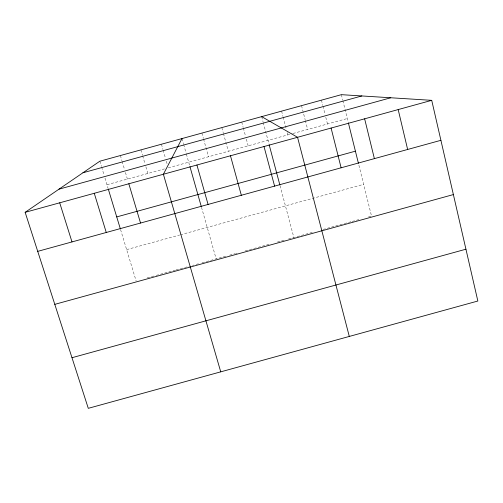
<?xml version="1.0" encoding="UTF-8"?>
<svg xmlns="http://www.w3.org/2000/svg" width="503" height="503" viewBox="0 0 503 503"><rect width="100%" height="100%" fill="white"/><g stroke="black" fill="none" stroke-linecap="round" stroke-linejoin="round"><path stroke-width="0.38" stroke-dasharray="2.52 1.89" d="M106.976 184.72L164.475 168.882M168.26 167.839L292.224 133.691M292.96 133.49L347.303 118.526M126.63 249.626L179.609 235.033M180.357 234.826L363.65 184.337M147.234 277.876L155.389 275.631M156.131 275.424L175.396 270.117M176.138 269.916L189.48 266.238M192.442 265.421L193.925 265.018M196.151 264.402L198.371 263.792M202.08 262.767L225.872 256.216M229.607 255.184L234.838 253.745M235.58 253.543L237.076 253.128M245.294 250.865L269.199 244.282M277.417 242.018L284.887 239.962M288.621 238.931L313.268 232.141M322.983 229.469L351.371 221.647M352.113 221.446L360.33 219.182M368.548 216.919L371.535 216.095L358.601 164.028M99.852 161.199L101.411 166.342M101.631 167.078L104.083 175.163M104.97 178.106L108.088 188.392M120.569 229.594L136.118 280.938M120.38 155.54L121.915 160.696M122.135 161.432L124.549 169.524M125.429 172.466L127.404 179.093M140.909 149.888L142.424 155.043M142.638 155.779L145.021 163.89M145.883 166.833L147.832 173.466M161.438 144.235L162.928 149.397M163.142 150.133L165.487 158.25M166.342 161.199L167.191 164.148M181.967 138.577L183.438 143.751M183.645 144.487L186.167 153.352M186.374 154.088L189.732 165.902M201.502 207.305L216.158 258.894M201.898 133.088L203.344 138.268M203.552 139.004L208.512 156.754M221.823 127.599L223.244 132.786M223.451 133.521L228.337 151.29M241.748 122.11L243.15 127.303M243.351 128.039L245.558 136.194M246.363 139.161L248.168 145.826M261.673 116.627L263.056 121.82M263.251 122.562L268.979 144.072M280.052 185.664L293.846 237.491M281.598 111.138L282.956 116.338M283.151 117.08L286.459 129.705M287.238 132.679L287.823 134.905M301.523 105.649L305.158 119.777M305.352 120.519L307.647 129.447M321.448 100.16L322.769 105.372M322.957 106.114L325.026 114.307M325.781 117.281L327.472 123.983M341.374 94.671L342.675 99.89M342.857 100.631L348.227 122.248"/><path stroke-width="0.75" d="M181.967 138.577L163.387 174.252L220.742 371.849M25.15 212.329L99.852 161.199L341.374 94.671L431.719 100.336L477.85 301.027L88.289 408.329L25.15 212.329L431.719 100.336M82.938 172.768L361.827 95.954M59.008 189.153L390.768 97.771M116.727 216.912L355.407 151.17M37.725 251.362L440.911 140.306M54.796 304.359L453.379 194.573M71.986 357.715L465.935 249.205M261.673 116.627L297.55 137.294L349.296 336.438M59.706 202.81L71.998 241.924M94.268 193.29L106.265 232.48M108.308 189.122L120.343 228.846M128.825 183.771L140.538 223.043M189.945 166.638L201.288 206.551M196.924 165.009L208.072 204.444M230.468 155.773L241.333 195.277M264.012 146.53L274.594 186.116M269.174 144.814L279.85 184.915M331.093 128.058L341.122 167.795M348.409 122.99L358.419 163.274M364.637 118.815L374.383 158.634M398.181 109.579L407.644 149.466"/></g></svg>
